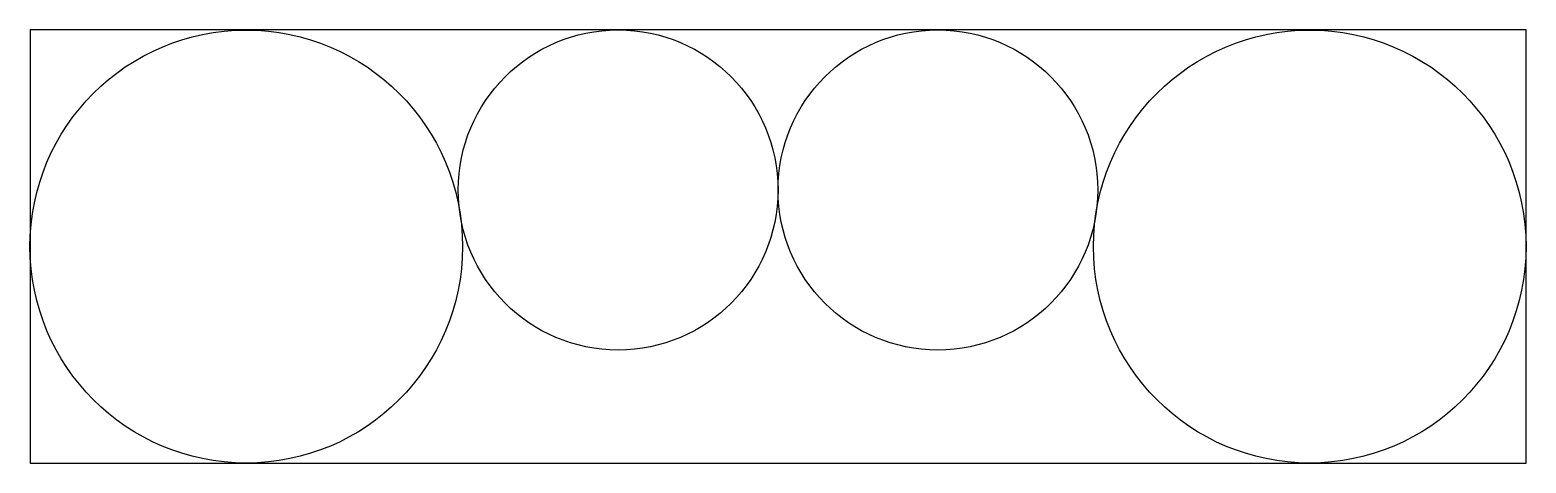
# Model space of a CAD drawing. Extents: x -95 to 95, y 5 to 60.
import ezdxf

# ---------------------------------------------------------------- set-up
doc = ezdxf.new("R2010")
doc.units = 0
doc.layers.add('MODELSKETCH_VISIBLE', color=7, linetype='CONTINUOUS')

msp = doc.modelspace()

# ---------------------------------------------------------------- linework, layer by layer
at = {"layer": 'MODELSKETCH_VISIBLE'}
for p, q in [((-94.9, 59.91), (-94.9, 5)), ((94.94, 59.91), (-94.9, 59.91)), ((94.94, 5), (94.94, 59.91)), ((-94.9, 5), (94.94, 5))]:
    msp.add_line(p, q, dxfattribs=at)
for centre, radius in [((-67.49, 32.45), 27.45), ((-20.29, 39.62), 20.29), ((20.29, 39.62), 20.29), ((67.49, 32.45), 27.45)]:
    msp.add_circle(centre, radius, dxfattribs=at)

doc.saveas('drawing.dxf')
